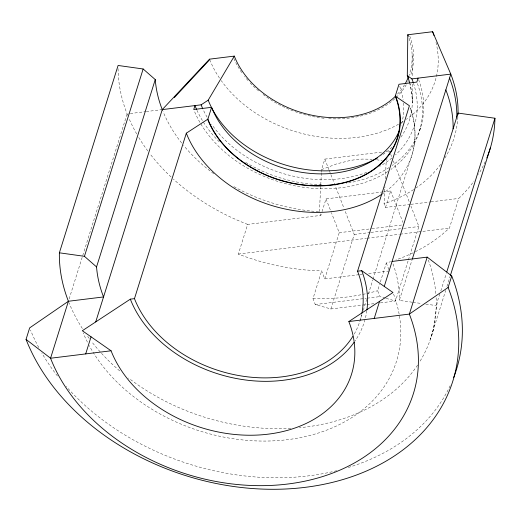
<?xml version="1.0" encoding="UTF-8"?>
<svg xmlns="http://www.w3.org/2000/svg" width="521" height="521" viewBox="0 0 521 521"><rect width="100%" height="100%" fill="white"/><g stroke="black" fill="none" stroke-linecap="round" stroke-linejoin="round"><path stroke-width="0.39" stroke-dasharray="2.6 1.95" d="M320.773 184.76L321.359 172.92M321.392 172.262L321.522 169.625L324.817 159.113L382.284 152.047M319.419 211.715L320.741 185.417M410.209 204.408L385.514 207.449L384.075 203.763L384.837 188.648M384.869 187.99L384.934 186.674M385.325 178.781L386.172 161.673L387.116 158.671M439.913 293.87C433.954 308.38 436.416 324.616 430.398 339.223L445.715 290.373M69.143 298.937L127.124 113.923L129.521 113.63M359.08 274.678L324.759 278.898L321.659 270.959L305.221 269.95A192.216 144.623 17.4 0 1 238.344 254.085L247.651 224.408L320.858 215.401L321.802 212.399M322.037 211.65L326.035 198.892L382.701 191.923M373.974 303.665L330.874 308.966L315.277 304.557L312.978 298.657L321.659 270.959M324.759 278.898L339.23 232.705L331.603 213.174M330.874 308.966L354.228 234.463L345.11 211.103M388.998 152.666L389.467 151.162L386.276 151.552M385.514 207.449L390.685 190.94L383.502 191.826M360.161 320.356L361.861 314.925M363.313 310.275L366.712 299.419M368.412 293.987L372.775 280.031M373.016 279.256L410.867 158.286C416.676 142.129 416.149 124.037 410.17 108.01M419.718 130.263L420.955 126.316M385.39 298.149L379.926 296.605L377.627 290.705L379.614 284.355M380.343 282.05L386.308 263.001L390.535 261.718M380.363 302.883L395.524 301.014L408.171 260.656M408.418 259.881L418.877 226.511L410.932 206.166M412.176 302.206L399.34 300.409L412.059 259.816M415.315 251.702A192.216 144.623 17.4 0 0 441.691 234.867L449.421 228.126L458.721 198.442A192.216 144.623 17.4 0 0 474.084 180.937M440.831 290.939L446.334 273.375M446.927 286.498L450.085 276.417M321.522 169.625L336.644 163.9L349.78 160.579A62.097 35.024 -21.3 0 1 362.564 159.081L372.235 159.244M130.315 113.532L145.489 111.663M146.284 111.566L162.252 109.605M410.9 204.33L430.405 201.927M431.03 201.848L458.721 198.442M339.23 232.705L371.16 228.778M371.955 228.68L403.879 224.753M354.228 234.463L370.19 232.496M370.985 232.399L402.909 228.472M403.71 228.374L418.877 226.511M238.344 254.085L366.445 238.331M367.246 238.234L399.47 234.268M400.278 234.17L449.421 228.126M359.874 274.58L362.271 274.28M368.653 273.499L389.408 270.946M315.277 304.557L366.361 298.272M367.155 298.175L379.926 296.605M312.978 298.657L319.034 298.741A192.216 144.623 17.4 0 0 377.627 290.705M376.481 159.706L382.29 160.728M412.977 302.317L421.802 303.554M425.813 304.114L436.24 305.58M386.165 298.37L395.524 301.014M390.646 154.177L392.118 157.941M393.29 160.956L409.467 202.395M390.685 190.94L403 222.5M386.308 263.001L389.128 270.223M324.817 159.113L328.933 169.664M329.226 170.419L343.932 208.087M326.035 198.892L331.31 212.418M320.285 213.929L320.858 215.401M412.235 84.076L412.306 102.715L411.981 94.744L409.962 83.855A106.655 80.247 17.4 0 1 400.786 137.27M412.144 54.848L412.202 76.782M450.17 385.677A226.114 170.133 17.4 0 1 347.39 467.773M336.657 470.71A226.114 170.133 17.4 0 1 66.193 386.478M57.453 375.993A226.114 170.133 17.4 0 1 41.836 353.01M38.769 347.54A226.114 170.133 17.4 0 1 30.544 330.112M436.123 297.738A192.216 144.623 17.4 0 1 419.307 362.434M417.582 365.097A192.216 144.623 17.4 0 1 299.367 427.721M290.796 428.36A192.216 144.623 17.4 0 1 128.511 378.025M119.732 370.906A192.216 144.623 17.4 0 1 91.722 341.743M89.247 338.481A192.216 144.623 17.4 0 1 86.857 335.185M82.357 328.504A192.216 144.623 17.4 0 1 69.019 302.786M428.288 259.986A192.216 144.623 17.4 0 1 435.927 294.619M485.253 161.627A192.216 144.623 17.4 0 1 478.473 174.359M247.651 224.408A192.216 144.623 17.4 0 1 173.415 179.139M171.109 177.01A192.216 144.623 17.4 0 1 149.742 153.519M147.84 150.992A192.216 144.623 17.4 0 1 138.742 137.427M136.717 133.962A192.216 144.623 17.4 0 1 128.895 118.267M127.697 115.375A192.216 144.623 17.4 0 1 118.072 68.668M457.894 116.925A154.574 116.3 17.4 0 1 444.927 157.993M440.603 164.408A154.574 116.3 17.4 0 1 416.136 187.886M413.583 189.605A154.574 116.3 17.4 0 1 384.075 203.763M318.618 211.663A154.574 116.3 17.4 0 1 232.529 185.854M213.734 173.701A154.574 116.3 17.4 0 1 183.685 145.509M181.686 143.034A154.574 116.3 17.4 0 1 163.099 111.709M392.997 263.893A154.555 116.287 17.4 0 1 399.34 300.409M399.75 86.362A100.384 75.532 17.4 0 1 403.111 100.012M403.449 102.995A100.384 75.532 17.4 0 1 401.17 125.496M417.399 83.581A119.517 89.925 17.4 0 1 390.939 169.423M387.754 171.585A119.517 89.925 17.4 0 1 194.287 110.895M418.637 79.641A119.517 89.925 17.4 0 1 392.17 165.483M388.985 167.638A119.517 89.925 17.4 0 1 346.237 183.268M321.509 184.76A119.517 89.925 17.4 0 1 244.577 161.738M219.295 141.868A119.517 89.925 17.4 0 1 197.01 110.38M410.261 107.997A119.517 89.925 17.4 0 1 382.889 193.532M408.347 80.833A94.425 71.045 17.4 0 1 407.689 82.149M406.269 84.747A94.425 71.045 17.4 0 1 397.022 96.645M394.781 98.769A94.425 71.045 17.4 0 1 327.292 118.541M324.075 118.247A94.425 71.045 17.4 0 1 262.818 94.255M258.65 90.914A94.425 71.045 17.4 0 1 249.566 82.253M248.016 80.54A94.425 71.045 17.4 0 1 244.603 76.437M241.764 72.608A94.425 71.045 17.4 0 1 233.831 58.45M409.74 36.053A94.425 71.045 17.4 0 1 410.34 76.112M392.013 147.241A106.655 80.247 17.4 0 1 380.675 155.968M435.999 42.37A119.517 89.925 17.4 0 1 406.36 119.316M403.182 121.445A119.517 89.925 17.4 0 1 401.235 122.656M398.572 124.213A119.517 89.925 17.4 0 1 221.243 80.612M219.478 78.059A119.517 89.925 17.4 0 1 209.989 60.338M413.453 83.171A112.927 84.969 17.4 0 1 395.478 154.913M391.981 157.967A112.927 84.969 17.4 0 1 379.659 166.342M366.641 172.379A112.927 84.969 17.4 0 1 211.676 124.356M207.091 117.173A112.927 84.969 17.4 0 1 202.91 109.071M404.563 84.76A92.946 69.931 17.4 0 1 396.364 95.304M409.096 38.352A92.946 69.931 17.4 0 1 408.939 75.63M393.563 294.052A166.427 125.222 17.4 0 1 295.726 438.467A166.427 125.222 17.4 0 1 89.234 345.586M87.437 342.154A166.427 125.222 17.4 0 1 83.184 332.886M361.639 314.684A119.517 89.925 17.4 0 1 353.948 334.534M366.836 310.692A123.952 93.266 17.4 0 1 355.003 341.047M413.127 252.783A192.216 144.623 17.4 0 1 395.94 259.907"/><path stroke-width="0.78" d="M409.773 83.093A106.655 80.247 17.4 0 0 407.298 75.669L407.813 34.764L432.612 31.716L450.782 74.112A154.574 116.3 17.4 0 1 458.005 114.62M453.622 377.608A226.114 170.133 17.4 0 0 451.72 275.967L427.207 257.127L409.356 314.098A192.216 144.623 17.4 0 1 288.146 483.97A192.216 144.623 17.4 0 1 50.869 359.028L50.563 358.233L26.05 339.392L29.658 327.885L68.414 301.262L103.549 296.937A154.574 116.3 17.4 0 1 96.548 266.921L155.251 79.583L143.151 68.98L118.091 65.47L59.381 252.809A192.216 144.623 17.4 0 0 68.414 301.262L68.648 301.854M68.414 301.262L50.563 358.233L111.071 350.789A127.378 95.844 17.4 0 0 268.204 434.156A127.378 95.844 17.4 0 0 348.842 321.542L392.977 292.515L361.704 270.692L357.562 271.207A119.517 89.925 17.4 0 1 361.932 313.245M96.548 266.921L84.441 256.319L143.151 68.98M85.691 353.915L91.051 336.82M95.721 321.919L162.252 109.605L209.52 59.16L234.32 56.105A92.946 69.931 17.4 0 0 307.572 114.242A92.946 69.931 17.4 0 0 395.836 95.844M111.071 350.789L82.318 330.731L130.328 299.158L134.47 298.644L186.323 133.181L207.886 119.153A100.384 75.532 17.4 0 0 331.714 184.851A100.384 75.532 17.4 0 0 395.263 96.105L398.969 84.278L416.833 82.077L418.063 78.137M207.886 119.153L211.598 107.326A100.384 75.532 17.4 0 0 305.905 172.92A100.384 75.532 17.4 0 0 399.34 130.582M357.562 271.207L409.415 105.737L395.263 96.105M374.221 318.422L379.575 301.327M384.251 286.426L450.782 74.112L411.916 78.892L407.298 75.669M412.3 259.048L458.05 113.077L494.95 118.241A192.216 144.623 17.4 0 1 486.829 157.961M446.79 271.916L494.95 118.241M450.333 275.642L490.437 147.704M26.05 339.392A226.114 170.133 17.4 0 0 304.967 487.369A226.114 170.133 17.4 0 0 448.112 287.475L451.72 275.967M155.251 79.583A154.574 116.3 17.4 0 0 162.252 109.605L201.119 104.825L208.211 100.156L234.32 56.105M174.307 97.59L209.716 59.648L209.546 59.218M448.112 287.475L409.356 314.098L348.842 321.542M211.598 107.326L193.734 109.521L194.971 105.581A119.517 89.925 17.4 0 0 196.697 109.697M392.072 261.444L427.207 257.127M59.381 252.809L84.441 256.319M162.506 110.237L162.252 109.605M445.839 89.886A154.574 116.3 17.4 0 1 453.107 128.85M449.545 78.052A154.574 116.3 17.4 0 1 456.813 117.017M395.563 96.072A100.703 75.766 17.4 0 1 334.43 184.74A100.703 75.766 17.4 0 1 209.429 123.503A100.488 75.61 17.4 0 1 207.592 119.192M352.789 336.462A119.517 89.925 17.4 0 1 239.38 375.648A119.517 89.925 17.4 0 1 134.47 298.644M382.258 193.968A119.517 89.925 17.4 0 1 186.323 133.181M432.612 31.716A119.517 89.925 17.4 0 1 433.986 35.48M408.366 77.121A92.946 69.931 17.4 0 1 405.299 83.497M407.813 34.764A92.946 69.931 17.4 0 1 408.353 36.196M377.484 157.896A106.655 80.247 17.4 0 1 208.211 100.156M202.597 108.361A112.927 84.969 17.4 0 1 201.119 104.825M411.916 78.892A112.927 84.969 17.4 0 1 413.218 82.455M354.13 342.284A123.952 93.266 17.4 0 1 236.124 378.467A123.952 93.266 17.4 0 1 130.328 299.158M361.704 270.692A123.952 93.266 17.4 0 1 366.947 309.917"/></g></svg>
